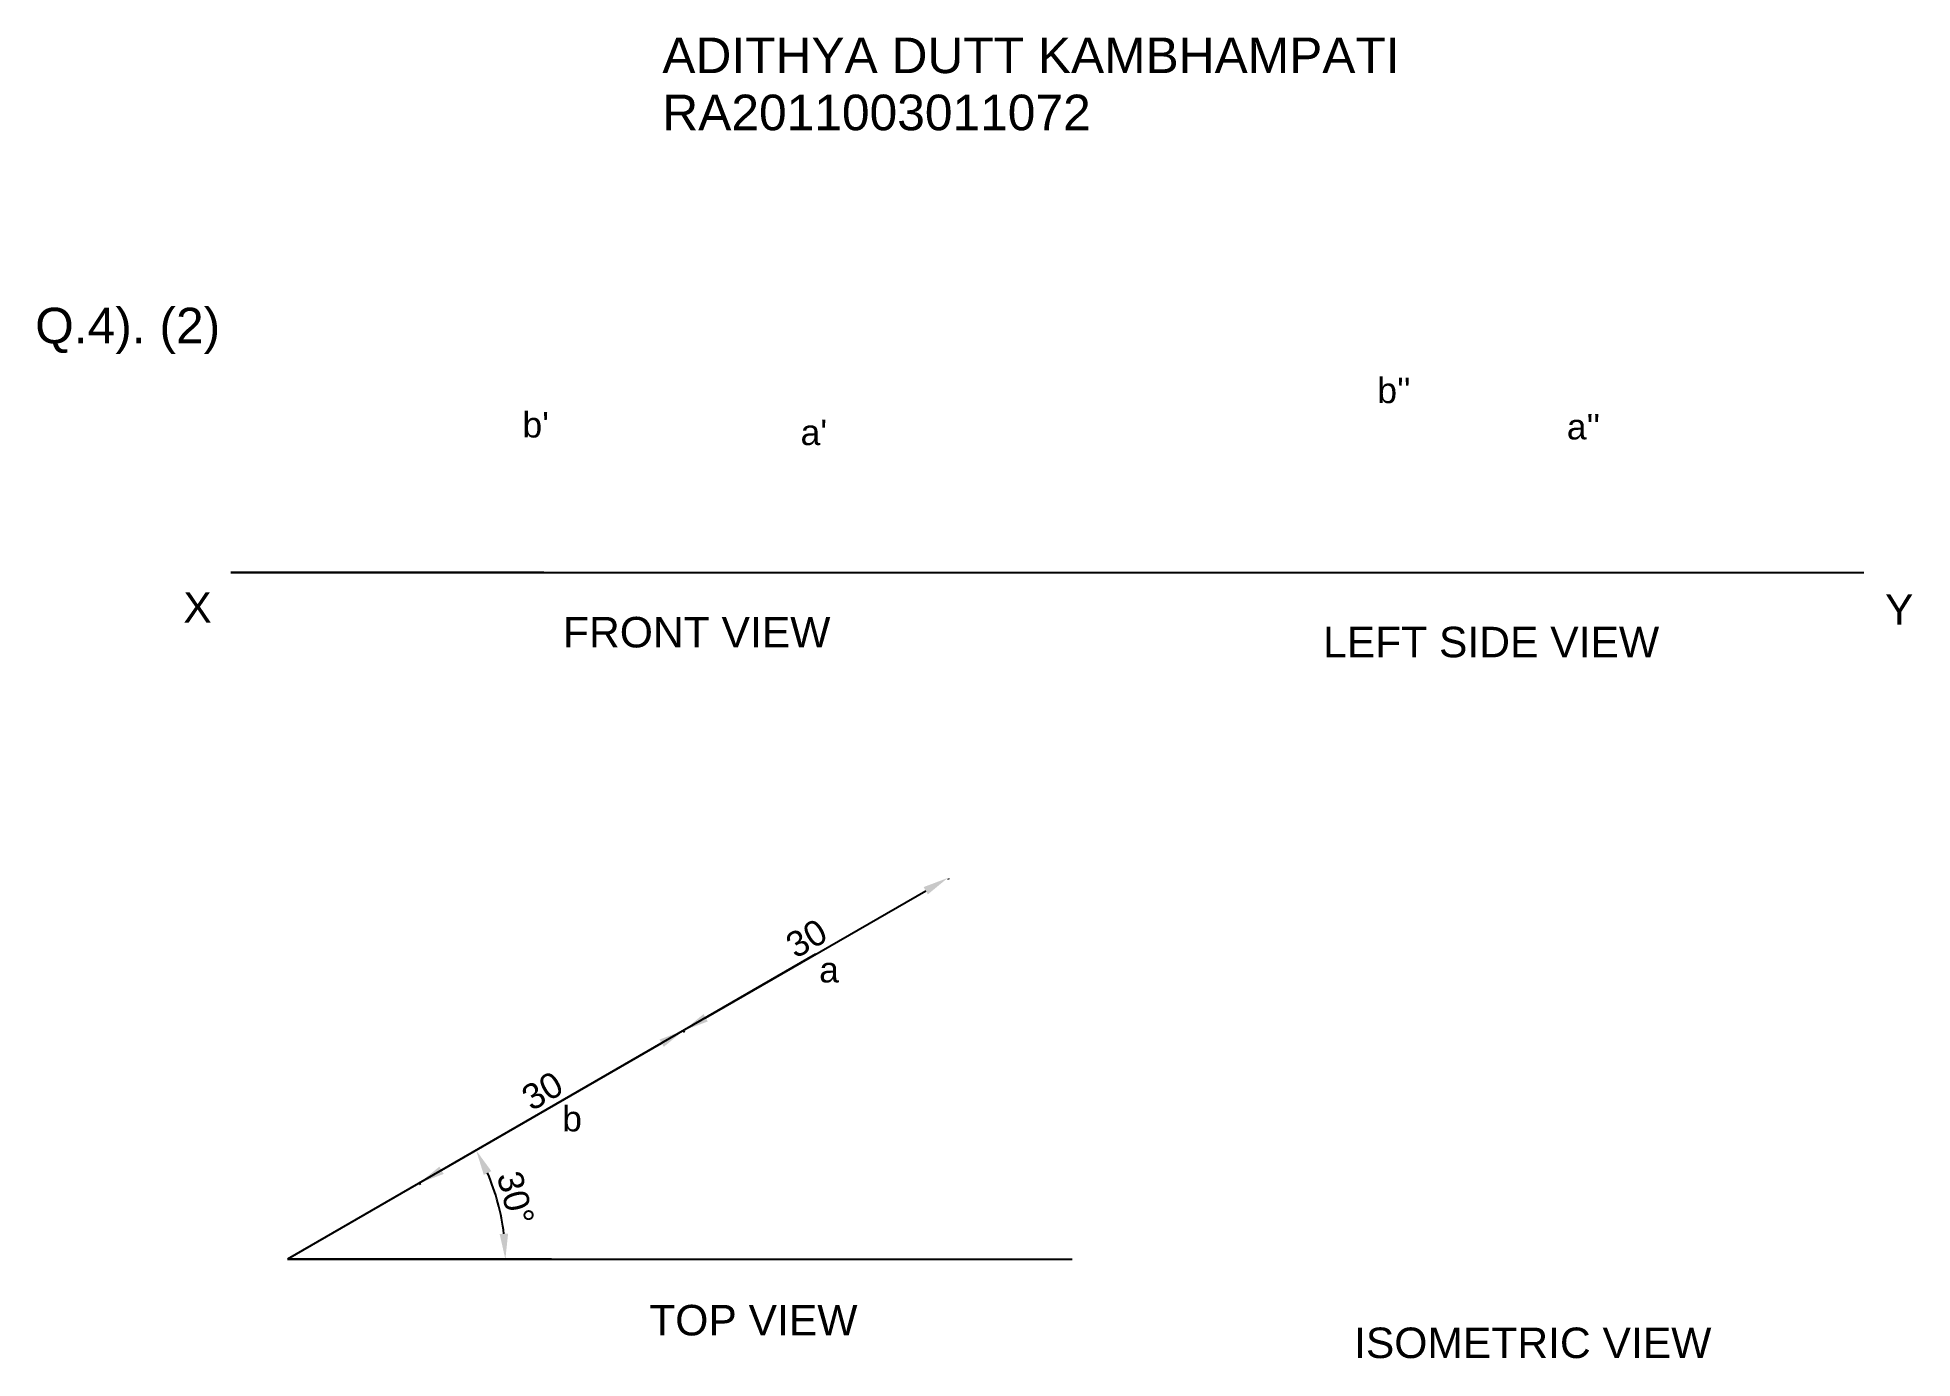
# Paper-space layout 'q4.2' of a CAD drawing. Header units: millimetres. Extents: x 42 to 227, y 56 to 186.
import ezdxf

# ---------------------------------------------------------------- set-up
doc = ezdxf.new("R2010")
doc.units = ezdxf.units.MM
doc.header["$MEASUREMENT"] = 0
doc.header["$PDMODE"] = 33
doc.header["$PDSIZE"] = 5
doc.styles.get("Standard").update_dxf_attribs({"font": 'arial.ttf'})
doc.dimstyles.new('', dxfattribs={"dimtxt": 2.5, "dimasz": 2.5, "dimexe": 0.18, "dimexo": 0.0625, "dimgap": 0.53, "dimtad": 1, "dimdec": 0, "dimdsep": 46, "dimtxsty": 'Standard', "dimcen": 2.5, "dimadec": 0, "dimazin": 0, "dimtfac": 1, "dimtdec": 0, "dimtmove": 0, "dimatfit": 3, "dimfxl": 1, "dimtolj": 1, "dimtzin": 0, "dimarcsym": 0})

# ---------------------------------------------------------------- blocks, each defined once
blk = doc.blocks.new('*D13')
at = {"color": 0, "linetype": 'ByBlock', "lineweight": -2, "transparency": 16777216}
for p, q in [((106, 87.81), (106.06, 87.71)), ((82.16, 74.12), (103.81, 86.62)), ((80.02, 72.81), (80.08, 72.71))]:
    blk.add_line(p, q, dxfattribs=at)
at = {"color": 0, "transparency": 16777216}
for points in [[(103.6, 86.98), (104.02, 86.26), (105.97, 87.87)], [(81.95, 74.48), (82.37, 73.76), (79.99, 72.87)]]:
    blk.add_solid(points, dxfattribs=at)
at = {"layer": 'Defpoints', "color": 0, "transparency": 16777216}
for p in [(105.97, 87.87), (105.97, 87.87), (79.99, 72.87)]:
    blk.add_point(p, dxfattribs=at)
at = {"color": 0, "transparency": 16777216, "insert": (92.08, 81.93), "char_height": 2.5, "attachment_point": 5, "rotation": 30}
blk.add_mtext('\\A1;30', dxfattribs=at)
blk = doc.blocks.new('*D15')
at = {"color": 0, "linetype": 'ByBlock', "lineweight": -2, "transparency": 16777216}
for p, q in [((108.14, 89.12), (129.79, 101.62)), ((131.99, 102.81), (132.04, 102.71)), ((106, 87.81), (106.06, 87.71))]:
    blk.add_line(p, q, dxfattribs=at)
at = {"color": 0, "transparency": 16777216}
for points in [[(129.58, 101.98), (130, 101.26), (131.95, 102.87)], [(107.93, 89.48), (108.35, 88.76), (105.97, 87.87)]]:
    blk.add_solid(points, dxfattribs=at)
at = {"layer": 'Defpoints', "color": 0, "transparency": 16777216}
for p in [(131.95, 102.87), (131.95, 102.87), (105.97, 87.87)]:
    blk.add_point(p, dxfattribs=at)
at = {"color": 0, "transparency": 16777216, "insert": (118.06, 96.93), "char_height": 2.5, "attachment_point": 5, "rotation": 30}
blk.add_mtext('\\A1;30', dxfattribs=at)
blk = doc.blocks.new('*D16')
at = {"color": 0, "linetype": 'ByBlock', "lineweight": -2, "transparency": 16777216}
blk.add_arc((67, 65.37), 21.44, 6.6859, 23.3141, dxfattribs=at)
at = {"color": 0, "transparency": 16777216}
for points in [[(86.32, 73.66), (87.06, 74.04), (85.57, 76.08)], [(88.71, 67.89), (87.88, 67.84), (88.44, 65.37)]]:
    blk.add_solid(points, dxfattribs=at)
at = {"layer": 'Defpoints', "color": 0, "transparency": 16777216}
for p in [(118.96, 95.37), (88.11, 69.09), (67, 65.37), (67, 65.37), (144.18, 65.37)]:
    blk.add_point(p, dxfattribs=at)
at = {"color": 0, "transparency": 16777216, "insert": (89.45, 71.38), "char_height": 2.5, "attachment_point": 5, "rotation": 285}
blk.add_mtext('\\A1;30°', dxfattribs=at)

psp = doc.layouts.new('q4.2')

# ---------------------------------------------------------------- linework, layer by layer
for p, q in [((92.22, 132.91), (61.42, 132.91)), ((61.42, 132.91), (222.07, 132.91)), ((118.96, 95.37), (67, 65.37)), ((92.98, 65.37), (67, 65.37)), ((67, 65.37), (144.18, 65.37))]:
    psp.add_line(p, q)

# ---------------------------------------------------------------- texts
for s, height, p in [('ADITHYA DUTT KAMBHAMPATI', 3.5, (103.88, 182.04)), ('RA2011003011072', 3.5, (103.88, 176.42)), ('Q.4). (2)', 3.5, (42.19, 155.46)), ("b''", 2.5, (174.21, 149.58)), ("b'", 2.5, (90.12, 146.2)), ("a'", 2.5, (117.48, 145.45)), ("a''", 2.5, (192.85, 146.01)), ('X', 3, (56.76, 127.98)), ('Y', 3, (224.15, 127.78)), ('FRONT VIEW', 3, (94.11, 125.55)), ('LEFT SIDE VIEW', 3, (168.87, 124.58)), ('a', 2.5, (119.31, 92.6)), ('b', 2.5, (94.03, 77.95)), ('TOP VIEW', 3, (102.59, 57.88)), ('ISOMETRIC VIEW', 3, (171.92, 55.65))]:
    psp.add_text(s, height=height).set_placement(p)

# ---------------------------------------------------------------- dimensions: what is measured, and where the dimension line sits
dim = psp.add_aligned_dim(p1=(105.97, 87.87), p2=(131.95, 102.87), distance=0, dimstyle='')
dim.commit()
dim.dimension.update_dxf_attribs({"geometry": '*D15', "text_midpoint": (118.06, 96.93)})
dim = psp.add_angular_dim_2l(base=(88.11, 69.09), line1=((118.96, 95.37), (67, 65.37)), line2=((67, 65.37), (144.18, 65.37)), dimstyle='')
dim.commit()
dim.dimension.update_dxf_attribs({"geometry": '*D16', "text_midpoint": (89.45, 71.38)})
dim = psp.add_aligned_dim(p1=(79.99, 72.87), p2=(105.97, 87.87), distance=0, dimstyle='', override={"dimlfac": -1})
dim.commit()
dim.dimension.update_dxf_attribs({"geometry": '*D13', "text_midpoint": (92.08, 81.93)})

doc.saveas('drawing.dxf')
